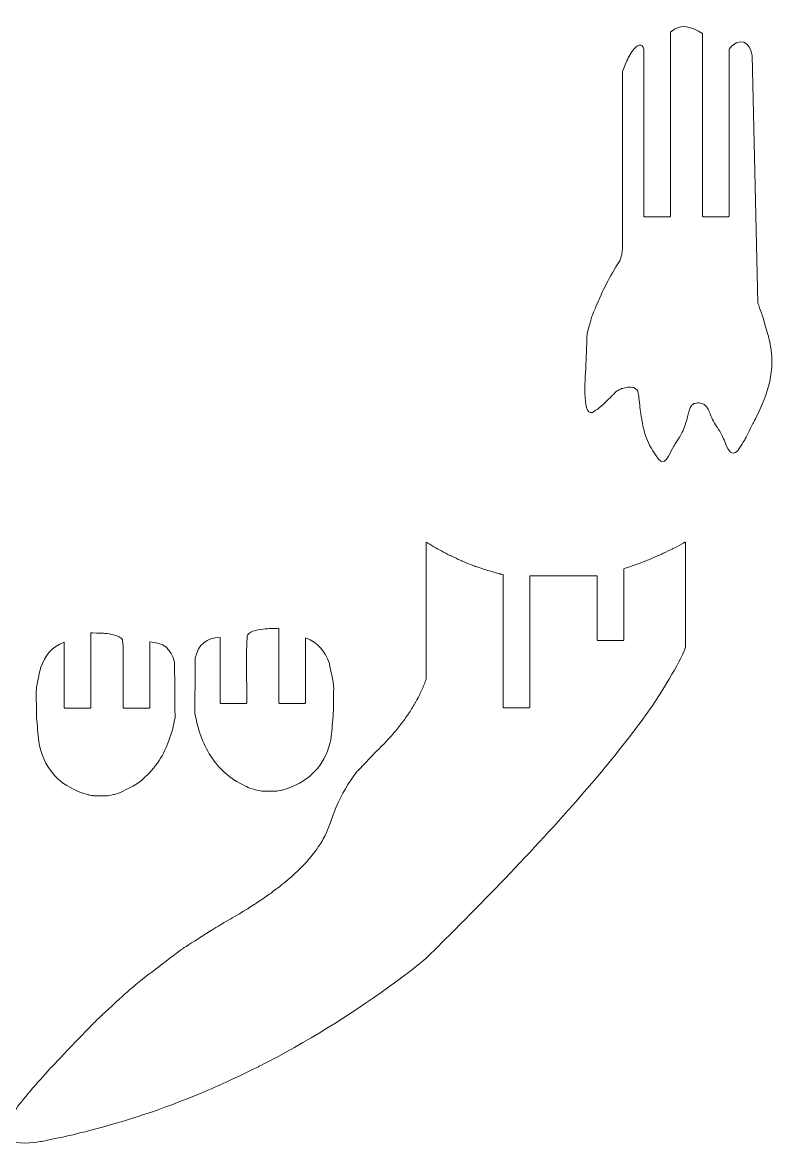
# Model space of a CAD drawing. Header units: inches. Extents: x -318 to 215, y -214 to 306.
# Drawn here: x -242.4 to -162.8, y 126.1 to 245 of the extents above; entities that cross this region are included whole.
import ezdxf

# ---------------------------------------------------------------- set-up
doc = ezdxf.new("R2010")
doc.units = ezdxf.units.IN
doc.header["$MEASUREMENT"] = 0
doc.layers.add('Layer 1', color=7, linetype='Continuous')

msp = doc.modelspace()

# ---------------------------------------------------------------- linework, layer by layer
at = {"layer": 'Layer 1', "color": 1, "lineweight": 9}
for points, knots in [([(-164.6314, 215.3411), (-164.6314, 215.3411), (-165.2316, 241.4939), (-165.2316, 241.4939), (-165.2316, 241.4939), (-165.3512, 242.1806), (-165.9819, 243.7089), (-167.3619, 242.4937), (-167.3619, 242.4937), (-167.3619, 242.4937), (-167.678, 242.1616), (-167.678, 242.1616), (-167.678, 242.1616), (-167.678, 242.1616), (-167.678, 224.5136), (-167.678, 224.5136), (-167.678, 224.5136), (-167.678, 224.5136), (-167.7496, 224.4419), (-167.7496, 224.4419), (-167.7496, 224.4419), (-167.7496, 224.4419), (-170.4274, 224.4419), (-170.4274, 224.4419), (-170.4274, 224.4419), (-170.4274, 224.4419), (-170.4991, 224.5136), (-170.4991, 224.5136), (-170.4991, 224.5136), (-170.4991, 224.5136), (-170.4991, 243.8158), (-170.4991, 243.8158), (-170.4991, 243.8158), (-171.5824, 244.4867), (-172.8106, 244.9787), (-173.852, 243.956), (-173.852, 243.956), (-173.852, 243.956), (-173.852, 224.5136), (-173.852, 224.5136), (-173.852, 224.5136), (-173.852, 224.5136), (-173.9236, 224.4419), (-173.9236, 224.4419), (-173.9236, 224.4419), (-173.9236, 224.4419), (-176.6013, 224.4419), (-176.6013, 224.4419), (-176.6013, 224.4419), (-176.6013, 224.4419), (-176.6729, 224.5136), (-176.6729, 224.5136), (-176.6729, 224.5136), (-176.6729, 224.5136), (-176.6729, 242.1695), (-176.6729, 242.1695), (-176.6729, 242.1695), (-176.8332, 242.7509), (-177.3961, 242.7535), (-177.9641, 241.883), (-177.9641, 241.883), (-177.9641, 241.883), (-178.0943, 241.6715), (-178.0943, 241.6715), (-178.0943, 241.6715), (-178.0943, 241.6715), (-178.3715, 241.1551), (-178.3715, 241.1551), (-178.3715, 241.1551), (-178.3715, 241.1551), (-178.5139, 240.8571), (-178.5139, 240.8571), (-178.5139, 240.8571), (-178.5139, 240.8571), (-178.9611, 239.7999), (-178.9611, 239.7999), (-178.9611, 239.7999), (-178.9611, 239.7999), (-178.9611, 221.8621), (-178.9611, 221.8621), (-178.9611, 221.8621), (-178.9611, 221.8621), (-178.9586, 221.0132), (-178.9586, 221.0132), (-178.9586, 221.0132), (-178.9586, 221.0132), (-179.0076, 220.4217), (-179.0076, 220.4217), (-179.0076, 220.4217), (-179.0076, 220.4217), (-179.2365, 219.781), (-179.2365, 219.781), (-179.2365, 219.781), (-179.2365, 219.781), (-179.6386, 219.1308), (-179.6386, 219.1308), (-179.6386, 219.1308), (-180.1392, 218.2962), (-180.5665, 217.5644), (-180.9806, 216.6793), (-180.9806, 216.6793), (-180.9806, 216.6793), (-181.4175, 215.6997), (-181.4175, 215.6997), (-181.4175, 215.6997), (-181.4175, 215.6997), (-181.812, 214.7761), (-181.812, 214.7761), (-181.812, 214.7761), (-181.812, 214.7761), (-182.1875, 213.9044), (-182.1875, 213.9044), (-182.1875, 213.9044), (-182.1875, 213.9044), (-182.6895, 212.0623), (-182.6895, 212.0623), (-182.6895, 212.0623), (-182.6895, 212.0623), (-182.769, 209.9666), (-182.769, 209.9666), (-182.769, 209.9666), (-182.769, 209.9666), (-182.8193, 208.7452), (-182.8193, 208.7452), (-182.8193, 208.7452), (-182.8193, 207.9006), (-183.3261, 203.3706), (-182.1194, 203.7493), (-182.1194, 203.7493), (-182.1194, 203.7493), (-181.5254, 204.1292), (-181.5254, 204.1292), (-181.5254, 204.1292), (-181.5254, 204.1292), (-180.8813, 204.6836), (-180.8813, 204.6836), (-180.8813, 204.6836), (-180.8813, 204.6836), (-179.9761, 205.5895), (-179.9761, 205.5895), (-179.9761, 205.5895), (-179.9761, 205.5895), (-179.5731, 205.9974), (-179.5731, 205.9974), (-179.5731, 205.9974), (-179.5731, 205.9974), (-179.0412, 206.2584), (-179.0412, 206.2584), (-179.0412, 206.2584), (-179.0412, 206.2584), (-178.3796, 206.4104), (-178.3796, 206.4104), (-178.3796, 206.4104), (-178.3796, 206.4104), (-177.7604, 206.3899), (-177.7604, 206.3899), (-177.7604, 206.3899), (-177.7604, 206.3899), (-177.3602, 206.0736), (-177.3602, 206.0736), (-177.3602, 206.0736), (-177.3602, 206.0736), (-177.2289, 205.4714), (-177.2289, 205.4714), (-177.2289, 205.4714), (-177.2289, 205.4714), (-177.0735, 204.0257), (-177.0735, 204.0257), (-177.0735, 204.0257), (-177.0735, 204.0257), (-176.9465, 203.1939), (-176.9465, 203.1939), (-176.9465, 203.1939), (-176.9465, 203.1939), (-176.704, 201.9747), (-176.704, 201.9747), (-176.704, 201.9747), (-176.4118, 200.9509), (-176.2878, 200.5878), (-175.7362, 199.6728), (-175.7362, 199.6728), (-175.7362, 199.6728), (-175.7364, 199.6726), (-175.7364, 199.6726), (-175.7364, 199.6726), (-174.7389, 198.0836), (-174.5654, 198.2313), (-173.8465, 199.5616), (-173.8465, 199.5616), (-173.8465, 199.5616), (-173.4448, 200.2958), (-173.4448, 200.2958), (-173.4448, 200.2958), (-173.4448, 200.2958), (-172.8919, 201.1749), (-172.8919, 201.1749), (-172.8919, 201.1749), (-172.4669, 201.9138), (-172.3715, 202.1164), (-172.1497, 202.9489), (-172.1497, 202.9489), (-172.1497, 202.9489), (-171.9194, 203.8569), (-171.9194, 203.8569), (-171.9194, 203.8569), (-171.9194, 203.8569), (-171.7849, 204.236), (-171.7849, 204.236), (-171.7849, 204.236), (-171.7849, 204.236), (-171.6184, 204.513), (-171.6184, 204.513), (-171.6184, 204.513), (-171.6184, 204.513), (-171.4011, 204.6836), (-171.4011, 204.6836), (-171.4011, 204.6836), (-171.4011, 204.6836), (-170.8782, 204.7677), (-170.8782, 204.7677), (-170.8782, 204.7677), (-170.8782, 204.7677), (-170.3764, 204.6176), (-170.3764, 204.6176), (-170.3764, 204.6176), (-170.3764, 204.6176), (-170.0075, 204.3188), (-170.0075, 204.3188), (-170.0075, 204.3188), (-170.0075, 204.3188), (-169.8781, 204.0834), (-169.8781, 204.0834), (-169.8781, 204.0834), (-169.8781, 204.0834), (-169.7738, 203.8148), (-169.7738, 203.8148), (-169.7738, 203.8148), (-169.5174, 203.1734), (-169.3492, 202.7967), (-168.9584, 202.2208), (-168.9584, 202.2208), (-168.9584, 202.2208), (-168.6096, 201.6931), (-168.6096, 201.6931), (-168.6096, 201.6931), (-168.6096, 201.6931), (-168.191, 200.8359), (-168.191, 200.8359), (-168.191, 200.8359), (-167.4255, 198.5391), (-166.8127, 199.4548), (-166.0191, 200.8611), (-166.0191, 200.8611), (-166.0191, 200.8611), (-165.1018, 202.6394), (-165.1018, 202.6394), (-165.1018, 202.6394), (-165.1018, 202.6394), (-164.8382, 203.1559), (-164.8382, 203.1559), (-164.8382, 203.1559), (-163.5012, 205.7938), (-162.7558, 208.1659), (-163.3468, 211.1288), (-163.3468, 211.1288), (-163.3468, 211.1288), (-163.4854, 211.7088), (-163.4854, 211.7088), (-163.4854, 211.7088), (-163.4854, 211.7088), (-164.1836, 214.1088), (-164.1836, 214.1088), (-164.1836, 214.1088), (-164.1836, 214.1088), (-164.4807, 214.9057), (-164.4807, 214.9057), (-164.4807, 214.9057), (-164.4807, 214.9057), (-164.6314, 215.3411), (-164.6314, 215.3411)], [0, 0, 0, 0, 0.01428571, 0.01428571, 0.01428571, 0.01428572, 0.02857143, 0.02857143, 0.02857143, 0.02857144, 0.04285714, 0.04285714, 0.04285714, 0.04285715, 0.05714286, 0.05714286, 0.05714286, 0.05714287, 0.07142857, 0.07142857, 0.07142857, 0.07142858, 0.08571429, 0.08571429, 0.08571429, 0.0857143, 0.1, 0.1, 0.1, 0.10000001, 0.11428571, 0.11428571, 0.11428571, 0.11428572, 0.12857143, 0.12857143, 0.12857143, 0.12857144, 0.14285714, 0.14285714, 0.14285714, 0.14285715, 0.15714286, 0.15714286, 0.15714286, 0.15714287, 0.17142857, 0.17142857, 0.17142857, 0.17142858, 0.18571429, 0.18571429, 0.18571429, 0.1857143, 0.2, 0.2, 0.2, 0.20000001, 0.21428571, 0.21428571, 0.21428571, 0.21428572, 0.22857143, 0.22857143, 0.22857143, 0.22857144, 0.24285714, 0.24285714, 0.24285714, 0.24285715, 0.25714286, 0.25714286, 0.25714286, 0.25714287, 0.27142857, 0.27142857, 0.27142857, 0.27142858, 0.28571429, 0.28571429, 0.28571429, 0.2857143, 0.3, 0.3, 0.3, 0.30000001, 0.31428571, 0.31428571, 0.31428571, 0.31428572, 0.32857143, 0.32857143, 0.32857143, 0.32857144, 0.34285714, 0.34285714, 0.34285714, 0.34285715, 0.35714286, 0.35714286, 0.35714286, 0.35714287, 0.37142857, 0.37142857, 0.37142857, 0.37142858, 0.38571429, 0.38571429, 0.38571429, 0.3857143, 0.4, 0.4, 0.4, 0.40000001, 0.41428571, 0.41428571, 0.41428571, 0.41428572, 0.42857143, 0.42857143, 0.42857143, 0.42857144, 0.44285714, 0.44285714, 0.44285714, 0.44285715, 0.45714286, 0.45714286, 0.45714286, 0.45714287, 0.47142857, 0.47142857, 0.47142857, 0.47142858, 0.48571429, 0.48571429, 0.48571429, 0.4857143, 0.5, 0.5, 0.5, 0.50000001, 0.51428571, 0.51428571, 0.51428571, 0.51428572, 0.52857143, 0.52857143, 0.52857143, 0.52857144, 0.54285714, 0.54285714, 0.54285714, 0.54285715, 0.55714286, 0.55714286, 0.55714286, 0.55714287, 0.57142857, 0.57142857, 0.57142857, 0.57142858, 0.58571429, 0.58571429, 0.58571429, 0.5857143, 0.6, 0.6, 0.6, 0.60000001, 0.61428571, 0.61428571, 0.61428571, 0.61428572, 0.62857143, 0.62857143, 0.62857143, 0.62857144, 0.64285714, 0.64285714, 0.64285714, 0.64285715, 0.65714286, 0.65714286, 0.65714286, 0.65714287, 0.67142857, 0.67142857, 0.67142857, 0.67142858, 0.68571429, 0.68571429, 0.68571429, 0.6857143, 0.7, 0.7, 0.7, 0.70000001, 0.71428571, 0.71428571, 0.71428571, 0.71428572, 0.72857143, 0.72857143, 0.72857143, 0.72857144, 0.74285714, 0.74285714, 0.74285714, 0.74285715, 0.75714286, 0.75714286, 0.75714286, 0.75714287, 0.77142857, 0.77142857, 0.77142857, 0.77142858, 0.78571429, 0.78571429, 0.78571429, 0.7857143, 0.8, 0.8, 0.8, 0.80000001, 0.81428571, 0.81428571, 0.81428571, 0.81428572, 0.82857143, 0.82857143, 0.82857143, 0.82857144, 0.84285714, 0.84285714, 0.84285714, 0.84285715, 0.85714286, 0.85714286, 0.85714286, 0.85714287, 0.87142857, 0.87142857, 0.87142857, 0.87142858, 0.88571429, 0.88571429, 0.88571429, 0.8857143, 0.9, 0.9, 0.9, 0.90000001, 0.91428571, 0.91428571, 0.91428571, 0.91428572, 0.92857143, 0.92857143, 0.92857143, 0.92857144, 0.94285714, 0.94285714, 0.94285714, 0.94285715, 0.95714286, 0.95714286, 0.95714286, 0.95714287, 0.97142857, 0.97142857, 0.97142857, 0.97142858, 0.98571429, 0.98571429, 0.98571429, 0.9857143, 1, 1, 1, 1]), ([(-191.492, 172.5021), (-191.492, 172.5021), (-188.8142, 172.5021), (-188.8142, 172.5021), (-188.8142, 172.5021), (-188.8142, 172.5021), (-188.7425, 172.5738), (-188.7425, 172.5738), (-188.7425, 172.5738), (-188.7425, 172.5738), (-188.7425, 186.4513), (-188.7425, 186.4513), (-188.7425, 186.4513), (-188.7425, 186.4513), (-181.6278, 186.4513), (-181.6278, 186.4513), (-181.6278, 186.4513), (-181.6278, 186.4513), (-181.6278, 179.6933), (-181.6278, 179.6933), (-181.6278, 179.6933), (-181.6278, 179.6933), (-181.5561, 179.6216), (-181.5561, 179.6216), (-181.5561, 179.6216), (-181.5561, 179.6216), (-178.8783, 179.6216), (-178.8783, 179.6216), (-178.8783, 179.6216), (-178.8783, 179.6216), (-178.8066, 179.6933), (-178.8066, 179.6933), (-178.8066, 179.6933), (-178.8066, 179.6933), (-178.8066, 187.2235), (-178.8066, 187.2235), (-178.8066, 187.2235), (-178.8066, 187.2235), (-177.9811, 187.4833), (-177.9811, 187.4833), (-177.9811, 187.4833), (-177.9811, 187.4833), (-176.5424, 188.0142), (-176.5424, 188.0142), (-176.5424, 188.0142), (-176.5424, 188.0142), (-175.0954, 188.627), (-175.0954, 188.627), (-175.0954, 188.627), (-175.0954, 188.627), (-173.6397, 189.3211), (-173.6397, 189.3211), (-173.6397, 189.3211), (-173.6397, 189.3211), (-172.2806, 190.0417), (-172.2806, 190.0417), (-172.2806, 190.0417), (-172.2806, 190.0417), (-172.2806, 178.923), (-172.2806, 178.923), (-172.2806, 178.923), (-172.4808, 177.9652), (-174.8395, 174.1388), (-175.4914, 173.1712), (-175.4914, 173.1712), (-176.8741, 171.1185), (-178.3218, 169.2663), (-179.8578, 167.3335), (-179.8578, 167.3335), (-179.8578, 167.3335), (-181.1971, 165.7055), (-181.1971, 165.7055), (-181.1971, 165.7055), (-186.5537, 159.3932), (-191.8684, 153.8319), (-197.7382, 147.9946), (-197.7382, 147.9946), (-199.6962, 146.0473), (-199.7705, 145.8859), (-201.9576, 144.2447), (-201.9576, 144.2447), (-206.5456, 140.8021), (-210.4672, 138.3386), (-215.4793, 135.5848), (-215.4793, 135.5848), (-215.4793, 135.5848), (-217.454, 134.5584), (-217.454, 134.5584), (-217.454, 134.5584), (-217.454, 134.5584), (-221.4318, 132.6661), (-221.4318, 132.6661), (-221.4318, 132.6661), (-221.4318, 132.6661), (-223.4346, 131.8007), (-223.4346, 131.8007), (-223.4346, 131.8007), (-228.1121, 129.9108), (-230.8061, 129.0064), (-235.682, 127.7105), (-235.682, 127.7105), (-235.682, 127.7105), (-237.7575, 127.2143), (-237.7575, 127.2143), (-237.7575, 127.2143), (-237.7575, 127.2143), (-240.4991, 126.6433), (-240.4991, 126.6433), (-240.4991, 126.6433), (-243.8796, 126.121), (-245.2049, 126.8529), (-243.0416, 130.1586), (-243.0416, 130.1586), (-242.3449, 131.2231), (-240.3356, 133.4166), (-239.4062, 134.4597), (-239.4062, 134.4597), (-239.4062, 134.4597), (-235.075, 138.9877), (-235.075, 138.9877), (-235.075, 138.9877), (-235.075, 138.9877), (-233.9996, 140.0277), (-233.9996, 140.0277), (-233.9996, 140.0277), (-233.9996, 140.0277), (-231.8565, 141.9998), (-231.8565, 141.9998), (-231.8565, 141.9998), (-231.8565, 141.9998), (-230.7882, 142.9325), (-230.7882, 142.9325), (-230.7882, 142.9325), (-230.7882, 142.9325), (-229.7247, 143.8263), (-229.7247, 143.8263), (-229.7247, 143.8263), (-229.7247, 143.8263), (-225.4934, 147.0428), (-225.4934, 147.0428), (-225.4934, 147.0428), (-225.4934, 147.0428), (-221.3096, 149.6743), (-221.3096, 149.6743), (-221.3096, 149.6743), (-221.3096, 149.6743), (-220.366, 150.2051), (-220.366, 150.2051), (-220.366, 150.2051), (-220.366, 150.2051), (-219.4611, 150.7354), (-219.4611, 150.7354), (-219.4611, 150.7354), (-219.4611, 150.7354), (-218.596, 151.2645), (-218.596, 151.2645), (-218.596, 151.2645), (-218.596, 151.2645), (-217.7703, 151.7926), (-217.7703, 151.7926), (-217.7703, 151.7926), (-217.7703, 151.7926), (-216.9842, 152.3194), (-216.9842, 152.3194), (-216.9842, 152.3194), (-216.9842, 152.3194), (-216.2375, 152.8455), (-216.2375, 152.8455), (-216.2375, 152.8455), (-216.2375, 152.8455), (-215.5306, 153.3704), (-215.5306, 153.3704), (-215.5306, 153.3704), (-215.5306, 153.3704), (-214.8633, 153.8942), (-214.8633, 153.8942), (-214.8633, 153.8942), (-214.8633, 153.8942), (-214.2359, 154.417), (-214.2359, 154.417), (-214.2359, 154.417), (-214.2359, 154.417), (-213.6475, 154.9391), (-213.6475, 154.9391), (-213.6475, 154.9391), (-213.6475, 154.9391), (-213.0989, 155.4603), (-213.0989, 155.4603), (-213.0989, 155.4603), (-213.0989, 155.4603), (-212.5902, 155.9801), (-212.5902, 155.9801), (-212.5902, 155.9801), (-212.5902, 155.9801), (-212.121, 156.4994), (-212.121, 156.4994), (-212.121, 156.4994), (-212.121, 156.4994), (-211.6909, 157.0175), (-211.6909, 157.0175), (-211.6909, 157.0175), (-211.6909, 157.0175), (-211.3007, 157.5347), (-211.3007, 157.5347), (-211.3007, 157.5347), (-211.3007, 157.5347), (-210.9504, 158.0515), (-210.9504, 158.0515), (-210.9504, 158.0515), (-210.9504, 158.0515), (-210.6396, 158.5672), (-210.6396, 158.5672), (-210.6396, 158.5672), (-210.6396, 158.5672), (-210.3686, 159.0824), (-210.3686, 159.0824), (-210.3686, 159.0824), (-210.3686, 159.0824), (-210.137, 159.5965), (-210.137, 159.5965), (-210.137, 159.5965), (-210.137, 159.5965), (-209.9457, 160.1102), (-209.9457, 160.1102), (-209.9457, 160.1102), (-209.9457, 160.1102), (-209.2665, 161.9372), (-209.2665, 161.9372), (-209.2665, 161.9372), (-208.5924, 163.4679), (-208.0255, 164.4709), (-207.003, 165.7973), (-207.003, 165.7973), (-207.003, 165.7973), (-205.141, 167.7491), (-205.141, 167.7491), (-205.141, 167.7491), (-205.141, 167.7491), (-204.729, 168.1468), (-204.729, 168.1468), (-204.729, 168.1468), (-204.729, 168.1468), (-204.3305, 168.5461), (-204.3305, 168.5461), (-204.3305, 168.5461), (-204.3305, 168.5461), (-203.9465, 168.9463), (-203.9465, 168.9463), (-203.9465, 168.9463), (-203.9465, 168.9463), (-203.5764, 169.3481), (-203.5764, 169.3481), (-203.5764, 169.3481), (-203.5764, 169.3481), (-203.2204, 169.7508), (-203.2204, 169.7508), (-203.2204, 169.7508), (-203.2204, 169.7508), (-202.8784, 170.1549), (-202.8784, 170.1549), (-202.8784, 170.1549), (-202.8784, 170.1549), (-202.5505, 170.5605), (-202.5505, 170.5605), (-202.5505, 170.5605), (-202.5505, 170.5605), (-202.2367, 170.9671), (-202.2367, 170.9671), (-202.2367, 170.9671), (-202.2367, 170.9671), (-201.9368, 171.375), (-201.9368, 171.375), (-201.9368, 171.375), (-201.9368, 171.375), (-201.6514, 171.7846), (-201.6514, 171.7846), (-201.6514, 171.7846), (-201.6514, 171.7846), (-201.3795, 172.1947), (-201.3795, 172.1947), (-201.3795, 172.1947), (-201.3795, 172.1947), (-201.1217, 172.6067), (-201.1217, 172.6067), (-201.1217, 172.6067), (-201.1217, 172.6067), (-200.8785, 173.0199), (-200.8785, 173.0199), (-200.8785, 173.0199), (-200.8785, 173.0199), (-200.6491, 173.4342), (-200.6491, 173.4342), (-200.6491, 173.4342), (-200.6491, 173.4342), (-200.4335, 173.8498), (-200.4335, 173.8498), (-200.4335, 173.8498), (-200.4335, 173.8498), (-200.2326, 174.2667), (-200.2326, 174.2667), (-200.2326, 174.2667), (-200.2326, 174.2667), (-200.0454, 174.685), (-200.0454, 174.685), (-200.0454, 174.685), (-200.0454, 174.685), (-199.8723, 175.1045), (-199.8723, 175.1045), (-199.8723, 175.1045), (-199.8723, 175.1045), (-199.7133, 175.525), (-199.7133, 175.525), (-199.7133, 175.525), (-199.7133, 175.525), (-199.7086, 190.0345), (-199.7086, 190.0345), (-199.7086, 190.0345), (-199.7086, 190.0345), (-198.5211, 189.3245), (-198.5211, 189.3245), (-198.5211, 189.3245), (-198.5211, 189.3245), (-197.2137, 188.6297), (-197.2137, 188.6297), (-197.2137, 188.6297), (-197.2137, 188.6297), (-195.8971, 188.0165), (-195.8971, 188.0165), (-195.8971, 188.0165), (-195.8971, 188.0165), (-194.5715, 187.4852), (-194.5715, 187.4852), (-194.5715, 187.4852), (-194.5715, 187.4852), (-193.2372, 187.0352), (-193.2372, 187.0352), (-193.2372, 187.0352), (-193.2372, 187.0352), (-191.8938, 186.6671), (-191.8938, 186.6671), (-191.8938, 186.6671), (-191.8938, 186.6671), (-191.5637, 186.597), (-191.5637, 186.597), (-191.5637, 186.597), (-191.5637, 186.597), (-191.5637, 172.5738), (-191.5637, 172.5738), (-191.5637, 172.5738), (-191.5637, 172.5738), (-191.492, 172.5021), (-191.492, 172.5021)], [0, 0, 0, 0, 0.01136364, 0.01136364, 0.01136364, 0.01136365, 0.02272727, 0.02272727, 0.02272727, 0.02272728, 0.03409091, 0.03409091, 0.03409091, 0.03409092, 0.04545455, 0.04545455, 0.04545455, 0.04545456, 0.05681818, 0.05681818, 0.05681818, 0.05681819, 0.06818182, 0.06818182, 0.06818182, 0.06818183, 0.07954545, 0.07954545, 0.07954545, 0.07954546, 0.09090909, 0.09090909, 0.09090909, 0.0909091, 0.10227273, 0.10227273, 0.10227273, 0.10227274, 0.11363636, 0.11363636, 0.11363636, 0.11363637, 0.125, 0.125, 0.125, 0.12500001, 0.13636364, 0.13636364, 0.13636364, 0.13636365, 0.14772727, 0.14772727, 0.14772727, 0.14772728, 0.15909091, 0.15909091, 0.15909091, 0.15909092, 0.17045455, 0.17045455, 0.17045455, 0.17045456, 0.18181818, 0.18181818, 0.18181818, 0.18181819, 0.19318182, 0.19318182, 0.19318182, 0.19318183, 0.20454545, 0.20454545, 0.20454545, 0.20454546, 0.21590909, 0.21590909, 0.21590909, 0.2159091, 0.22727273, 0.22727273, 0.22727273, 0.22727274, 0.23863636, 0.23863636, 0.23863636, 0.23863637, 0.25, 0.25, 0.25, 0.25000001, 0.26136364, 0.26136364, 0.26136364, 0.26136365, 0.27272727, 0.27272727, 0.27272727, 0.27272728, 0.28409091, 0.28409091, 0.28409091, 0.28409092, 0.29545455, 0.29545455, 0.29545455, 0.29545456, 0.30681818, 0.30681818, 0.30681818, 0.30681819, 0.31818182, 0.31818182, 0.31818182, 0.31818183, 0.32954545, 0.32954545, 0.32954545, 0.32954546, 0.34090909, 0.34090909, 0.34090909, 0.3409091, 0.35227273, 0.35227273, 0.35227273, 0.35227274, 0.36363636, 0.36363636, 0.36363636, 0.36363637, 0.375, 0.375, 0.375, 0.37500001, 0.38636364, 0.38636364, 0.38636364, 0.38636365, 0.39772727, 0.39772727, 0.39772727, 0.39772728, 0.40909091, 0.40909091, 0.40909091, 0.40909092, 0.42045455, 0.42045455, 0.42045455, 0.42045456, 0.43181818, 0.43181818, 0.43181818, 0.43181819, 0.44318182, 0.44318182, 0.44318182, 0.44318183, 0.45454545, 0.45454545, 0.45454545, 0.45454546, 0.46590909, 0.46590909, 0.46590909, 0.4659091, 0.47727273, 0.47727273, 0.47727273, 0.47727274, 0.48863636, 0.48863636, 0.48863636, 0.48863637, 0.5, 0.5, 0.5, 0.50000001, 0.51136364, 0.51136364, 0.51136364, 0.51136365, 0.52272727, 0.52272727, 0.52272727, 0.52272728, 0.53409091, 0.53409091, 0.53409091, 0.53409092, 0.54545455, 0.54545455, 0.54545455, 0.54545456, 0.55681818, 0.55681818, 0.55681818, 0.55681819, 0.56818182, 0.56818182, 0.56818182, 0.56818183, 0.57954545, 0.57954545, 0.57954545, 0.57954546, 0.59090909, 0.59090909, 0.59090909, 0.5909091, 0.60227273, 0.60227273, 0.60227273, 0.60227274, 0.61363636, 0.61363636, 0.61363636, 0.61363637, 0.625, 0.625, 0.625, 0.62500001, 0.63636364, 0.63636364, 0.63636364, 0.63636365, 0.64772727, 0.64772727, 0.64772727, 0.64772728, 0.65909091, 0.65909091, 0.65909091, 0.65909092, 0.67045455, 0.67045455, 0.67045455, 0.67045456, 0.68181818, 0.68181818, 0.68181818, 0.68181819, 0.69318182, 0.69318182, 0.69318182, 0.69318183, 0.70454545, 0.70454545, 0.70454545, 0.70454546, 0.71590909, 0.71590909, 0.71590909, 0.7159091, 0.72727273, 0.72727273, 0.72727273, 0.72727274, 0.73863636, 0.73863636, 0.73863636, 0.73863637, 0.75, 0.75, 0.75, 0.75000001, 0.76136364, 0.76136364, 0.76136364, 0.76136365, 0.77272727, 0.77272727, 0.77272727, 0.77272728, 0.78409091, 0.78409091, 0.78409091, 0.78409092, 0.79545455, 0.79545455, 0.79545455, 0.79545456, 0.80681818, 0.80681818, 0.80681818, 0.80681819, 0.81818182, 0.81818182, 0.81818182, 0.81818183, 0.82954545, 0.82954545, 0.82954545, 0.82954546, 0.84090909, 0.84090909, 0.84090909, 0.8409091, 0.85227273, 0.85227273, 0.85227273, 0.85227274, 0.86363636, 0.86363636, 0.86363636, 0.86363637, 0.875, 0.875, 0.875, 0.87500001, 0.88636364, 0.88636364, 0.88636364, 0.88636365, 0.89772727, 0.89772727, 0.89772727, 0.89772728, 0.90909091, 0.90909091, 0.90909091, 0.90909092, 0.92045455, 0.92045455, 0.92045455, 0.92045456, 0.93181818, 0.93181818, 0.93181818, 0.93181819, 0.94318182, 0.94318182, 0.94318182, 0.94318183, 0.95454545, 0.95454545, 0.95454545, 0.95454546, 0.96590909, 0.96590909, 0.96590909, 0.9659091, 0.97727273, 0.97727273, 0.97727273, 0.97727274, 0.98863636, 0.98863636, 0.98863636, 0.98863637, 1, 1, 1, 1]), ([(-221.5069, 179.9546), (-221.5069, 179.9546), (-221.5069, 173.0274), (-221.5069, 173.0274), (-221.5069, 173.0274), (-221.5069, 173.0274), (-221.4352, 172.9557), (-221.4352, 172.9557), (-221.4352, 172.9557), (-221.4352, 172.9557), (-218.7574, 172.9557), (-218.7574, 172.9557), (-218.7574, 172.9557), (-218.7574, 172.9557), (-218.6857, 173.0274), (-218.6857, 173.0274), (-218.6857, 173.0274), (-218.6857, 173.8554), (-218.7819, 179.9258), (-218.6165, 180.202), (-218.6165, 180.202), (-218.3337, 180.6743), (-217.2574, 180.7973), (-216.762, 180.853), (-216.762, 180.853), (-216.762, 180.853), (-216.4879, 180.8763), (-216.4879, 180.8763), (-216.4879, 180.8763), (-216.4879, 180.8763), (-215.2923, 180.917), (-215.2923, 180.917), (-215.2923, 180.917), (-215.2923, 180.917), (-215.2923, 173.0274), (-215.2923, 173.0274), (-215.2923, 173.0274), (-215.2923, 173.0274), (-215.2206, 172.9557), (-215.2206, 172.9557), (-215.2206, 172.9557), (-215.2206, 172.9557), (-212.5428, 172.9557), (-212.5428, 172.9557), (-212.5428, 172.9557), (-212.5428, 172.9557), (-212.4711, 173.0274), (-212.4711, 173.0274), (-212.4711, 173.0274), (-212.4711, 173.0274), (-212.4711, 179.9249), (-212.4711, 179.9249), (-212.4711, 179.9249), (-211.0851, 179.4037), (-210.4706, 178.5332), (-209.9579, 177.1978), (-209.9579, 177.1978), (-209.9579, 177.1978), (-209.5438, 175.2136), (-209.5438, 175.2136), (-209.5438, 175.2136), (-209.5438, 175.2136), (-209.4962, 174.634), (-209.4962, 174.634), (-209.4962, 174.634), (-209.4962, 174.634), (-209.5359, 172.0103), (-209.5359, 172.0103), (-209.5359, 172.0103), (-209.5359, 172.0103), (-209.6031, 171.2749), (-209.6031, 171.2749), (-209.6031, 171.2749), (-209.6667, 170.4149), (-209.6915, 169.6783), (-209.875, 168.8274), (-209.875, 168.8274), (-209.875, 168.8274), (-209.8748, 168.8274), (-209.8748, 168.8274), (-209.8748, 168.8274), (-210.5649, 166.3032), (-211.9453, 164.888), (-214.4009, 163.9718), (-214.4009, 163.9718), (-214.4009, 163.9718), (-214.8795, 163.825), (-214.8795, 163.825), (-214.8795, 163.825), (-214.8795, 163.825), (-215.1149, 163.769), (-215.1149, 163.769), (-215.1149, 163.769), (-215.1149, 163.769), (-215.5952, 163.6851), (-215.5952, 163.6851), (-215.5952, 163.6851), (-215.5952, 163.6851), (-217.0312, 163.6852), (-217.0312, 163.6852), (-217.0312, 163.6852), (-217.0312, 163.6852), (-217.759, 163.826), (-217.759, 163.826), (-217.759, 163.826), (-217.759, 163.826), (-218.4846, 164.0598), (-218.4846, 164.0598), (-218.4846, 164.0598), (-218.4846, 164.0598), (-219.9696, 164.8408), (-219.9696, 164.8408), (-219.9696, 164.8408), (-220.7568, 165.3881), (-221.0567, 165.6481), (-221.7082, 166.3523), (-221.7082, 166.3523), (-221.7082, 166.3523), (-221.708, 166.3523), (-221.708, 166.3523), (-221.708, 166.3523), (-222.9089, 167.7997), (-223.4346, 168.9867), (-223.9405, 170.7906), (-223.9405, 170.7906), (-223.9405, 170.7906), (-224.1855, 171.8959), (-224.1855, 171.8959), (-224.1855, 171.8959), (-224.1855, 171.8959), (-224.1354, 177.7987), (-224.1354, 177.7987), (-224.1354, 177.7987), (-223.8143, 179.232), (-222.9605, 179.9123), (-221.5069, 179.9546)], [0, 0, 0, 0, 0.02941176, 0.02941176, 0.02941176, 0.02941177, 0.05882353, 0.05882353, 0.05882353, 0.05882354, 0.08823529, 0.08823529, 0.08823529, 0.0882353, 0.11764706, 0.11764706, 0.11764706, 0.11764707, 0.14705882, 0.14705882, 0.14705882, 0.14705883, 0.17647059, 0.17647059, 0.17647059, 0.1764706, 0.20588235, 0.20588235, 0.20588235, 0.20588236, 0.23529412, 0.23529412, 0.23529412, 0.23529413, 0.26470588, 0.26470588, 0.26470588, 0.26470589, 0.29411765, 0.29411765, 0.29411765, 0.29411766, 0.32352941, 0.32352941, 0.32352941, 0.32352942, 0.35294118, 0.35294118, 0.35294118, 0.35294119, 0.38235294, 0.38235294, 0.38235294, 0.38235295, 0.41176471, 0.41176471, 0.41176471, 0.41176472, 0.44117647, 0.44117647, 0.44117647, 0.44117648, 0.47058824, 0.47058824, 0.47058824, 0.47058825, 0.5, 0.5, 0.5, 0.50000001, 0.52941176, 0.52941176, 0.52941176, 0.52941177, 0.55882353, 0.55882353, 0.55882353, 0.55882354, 0.58823529, 0.58823529, 0.58823529, 0.5882353, 0.61764706, 0.61764706, 0.61764706, 0.61764707, 0.64705882, 0.64705882, 0.64705882, 0.64705883, 0.67647059, 0.67647059, 0.67647059, 0.6764706, 0.70588235, 0.70588235, 0.70588235, 0.70588236, 0.73529412, 0.73529412, 0.73529412, 0.73529413, 0.76470588, 0.76470588, 0.76470588, 0.76470589, 0.79411765, 0.79411765, 0.79411765, 0.79411766, 0.82352941, 0.82352941, 0.82352941, 0.82352942, 0.85294118, 0.85294118, 0.85294118, 0.85294119, 0.88235294, 0.88235294, 0.88235294, 0.88235295, 0.91176471, 0.91176471, 0.91176471, 0.91176472, 0.94117647, 0.94117647, 0.94117647, 0.94117648, 0.97058824, 0.97058824, 0.97058824, 0.97058825, 1, 1, 1, 1]), ([(-228.9612, 179.4786), (-228.9612, 179.4786), (-228.9612, 172.5514), (-228.9612, 172.5514), (-228.9612, 172.5514), (-228.9612, 172.5514), (-229.0329, 172.4797), (-229.0329, 172.4797), (-229.0329, 172.4797), (-229.0329, 172.4797), (-231.7107, 172.4797), (-231.7107, 172.4797), (-231.7107, 172.4797), (-231.7107, 172.4797), (-231.7824, 172.5514), (-231.7824, 172.5514), (-231.7824, 172.5514), (-231.7824, 173.3794), (-231.6862, 179.4498), (-231.8516, 179.726), (-231.8516, 179.726), (-232.1344, 180.1983), (-233.2107, 180.3213), (-233.7061, 180.377), (-233.7061, 180.377), (-233.7061, 180.377), (-233.9802, 180.4003), (-233.9802, 180.4003), (-233.9802, 180.4003), (-233.9802, 180.4003), (-235.1759, 180.441), (-235.1759, 180.441), (-235.1759, 180.441), (-235.1759, 180.441), (-235.1759, 172.5514), (-235.1759, 172.5514), (-235.1759, 172.5514), (-235.1759, 172.5514), (-235.2475, 172.4797), (-235.2475, 172.4797), (-235.2475, 172.4797), (-235.2475, 172.4797), (-237.9253, 172.4797), (-237.9253, 172.4797), (-237.9253, 172.4797), (-237.9253, 172.4797), (-237.997, 172.5514), (-237.997, 172.5514), (-237.997, 172.5514), (-237.997, 172.5514), (-237.997, 179.4489), (-237.997, 179.4489), (-237.997, 179.4489), (-239.383, 178.9277), (-239.9975, 178.0572), (-240.5102, 176.7218), (-240.5102, 176.7218), (-240.5102, 176.7218), (-240.9243, 174.7376), (-240.9243, 174.7376), (-240.9243, 174.7376), (-240.9243, 174.7376), (-240.9719, 174.158), (-240.9719, 174.158), (-240.9719, 174.158), (-240.9719, 174.158), (-240.9322, 171.5343), (-240.9322, 171.5343), (-240.9322, 171.5343), (-240.9322, 171.5343), (-240.865, 170.7989), (-240.865, 170.7989), (-240.865, 170.7989), (-240.8014, 169.9389), (-240.7766, 169.2023), (-240.5932, 168.3514), (-240.5932, 168.3514), (-240.5932, 168.3514), (-240.5933, 168.3514), (-240.5933, 168.3514), (-240.5933, 168.3514), (-239.9033, 165.8272), (-238.5229, 164.412), (-236.0673, 163.4958), (-236.0673, 163.4958), (-236.0673, 163.4958), (-235.5886, 163.349), (-235.5886, 163.349), (-235.5886, 163.349), (-235.5886, 163.349), (-235.3533, 163.293), (-235.3533, 163.293), (-235.3533, 163.293), (-235.3533, 163.293), (-234.8729, 163.2091), (-234.8729, 163.2091), (-234.8729, 163.2091), (-234.8729, 163.2091), (-233.4369, 163.2092), (-233.4369, 163.2092), (-233.4369, 163.2092), (-233.4369, 163.2092), (-232.7091, 163.35), (-232.7091, 163.35), (-232.7091, 163.35), (-232.7091, 163.35), (-231.9835, 163.5838), (-231.9835, 163.5838), (-231.9835, 163.5838), (-231.9835, 163.5838), (-230.4985, 164.3648), (-230.4985, 164.3648), (-230.4985, 164.3648), (-229.7113, 164.9121), (-229.4114, 165.1721), (-228.7599, 165.8763), (-228.7599, 165.8763), (-228.7599, 165.8763), (-228.7601, 165.8763), (-228.7601, 165.8763), (-228.7601, 165.8763), (-227.5592, 167.3237), (-227.0335, 168.5107), (-226.5276, 170.3146), (-226.5276, 170.3146), (-226.5276, 170.3146), (-226.2827, 171.4199), (-226.2827, 171.4199), (-226.2827, 171.4199), (-226.2827, 171.4199), (-226.3327, 177.3227), (-226.3327, 177.3227), (-226.3327, 177.3227), (-226.6539, 178.756), (-227.5076, 179.4363), (-228.9612, 179.4786)], [0, 0, 0, 0, 0.02941176, 0.02941176, 0.02941176, 0.02941177, 0.05882353, 0.05882353, 0.05882353, 0.05882354, 0.08823529, 0.08823529, 0.08823529, 0.0882353, 0.11764706, 0.11764706, 0.11764706, 0.11764707, 0.14705882, 0.14705882, 0.14705882, 0.14705883, 0.17647059, 0.17647059, 0.17647059, 0.1764706, 0.20588235, 0.20588235, 0.20588235, 0.20588236, 0.23529412, 0.23529412, 0.23529412, 0.23529413, 0.26470588, 0.26470588, 0.26470588, 0.26470589, 0.29411765, 0.29411765, 0.29411765, 0.29411766, 0.32352941, 0.32352941, 0.32352941, 0.32352942, 0.35294118, 0.35294118, 0.35294118, 0.35294119, 0.38235294, 0.38235294, 0.38235294, 0.38235295, 0.41176471, 0.41176471, 0.41176471, 0.41176472, 0.44117647, 0.44117647, 0.44117647, 0.44117648, 0.47058824, 0.47058824, 0.47058824, 0.47058825, 0.5, 0.5, 0.5, 0.50000001, 0.52941176, 0.52941176, 0.52941176, 0.52941177, 0.55882353, 0.55882353, 0.55882353, 0.55882354, 0.58823529, 0.58823529, 0.58823529, 0.5882353, 0.61764706, 0.61764706, 0.61764706, 0.61764707, 0.64705882, 0.64705882, 0.64705882, 0.64705883, 0.67647059, 0.67647059, 0.67647059, 0.6764706, 0.70588235, 0.70588235, 0.70588235, 0.70588236, 0.73529412, 0.73529412, 0.73529412, 0.73529413, 0.76470588, 0.76470588, 0.76470588, 0.76470589, 0.79411765, 0.79411765, 0.79411765, 0.79411766, 0.82352941, 0.82352941, 0.82352941, 0.82352942, 0.85294118, 0.85294118, 0.85294118, 0.85294119, 0.88235294, 0.88235294, 0.88235294, 0.88235295, 0.91176471, 0.91176471, 0.91176471, 0.91176472, 0.94117647, 0.94117647, 0.94117647, 0.94117648, 0.97058824, 0.97058824, 0.97058824, 0.97058825, 1, 1, 1, 1])]:
    msp.add_open_spline(points, degree=3, knots=knots, dxfattribs=at)

doc.saveas('drawing.dxf')
